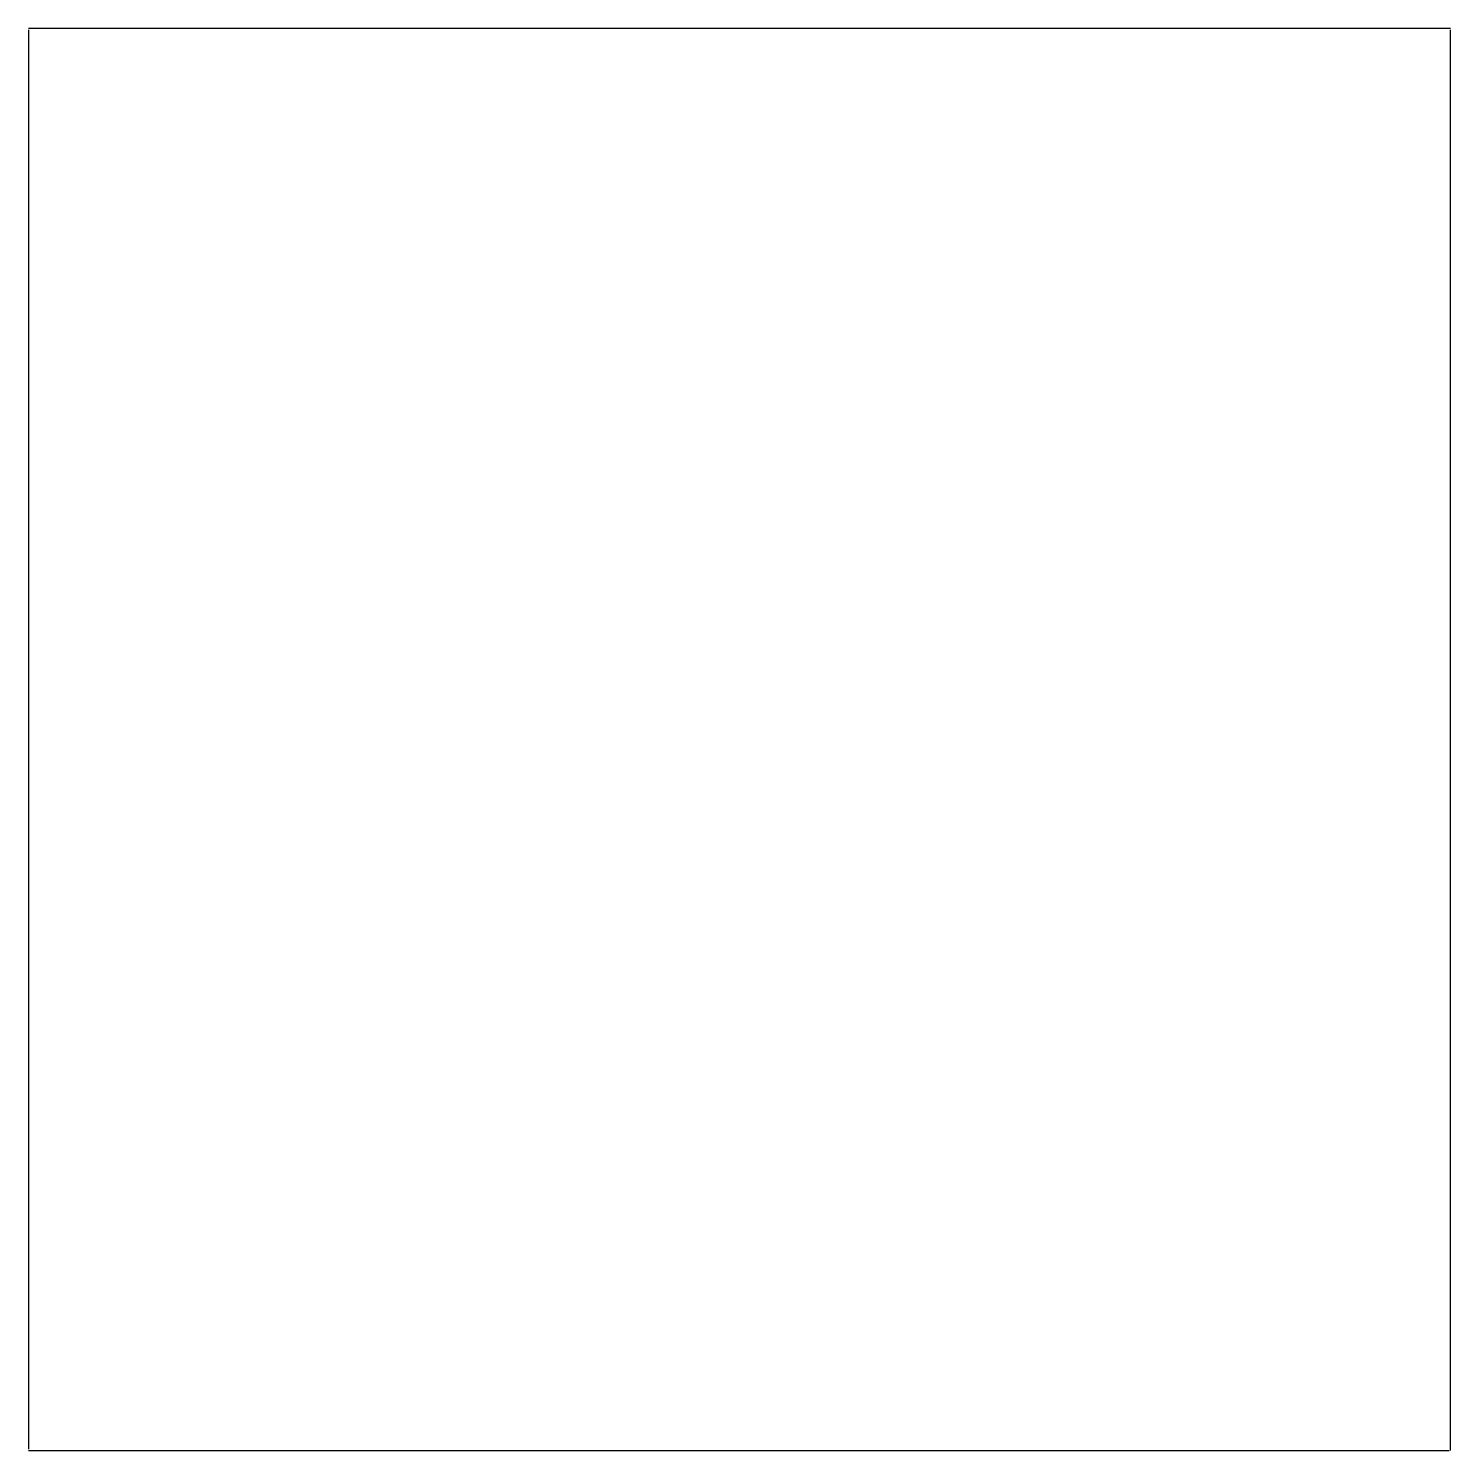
# Model space of a CAD drawing. Header units: millimetres. Extents: x 0 to 1001, y 0 to 1001.
import ezdxf

# ---------------------------------------------------------------- set-up
doc = ezdxf.new("R2010")
doc.units = ezdxf.units.MM
doc.layers.add('SYN_REPAIR', color=7, linetype='CONTINUOUS')

msp = doc.modelspace()

# ---------------------------------------------------------------- linework, layer by layer
at = {"layer": 'SYN_REPAIR'}
for p, q in [((1001, 1001), (0, 1001)), ((0, 1000), (0, 1)), ((1001, 0), (1001, 1000)), ((0, 0), (1000, 0))]:
    msp.add_line(p, q, dxfattribs=at)

doc.saveas('drawing.dxf')
